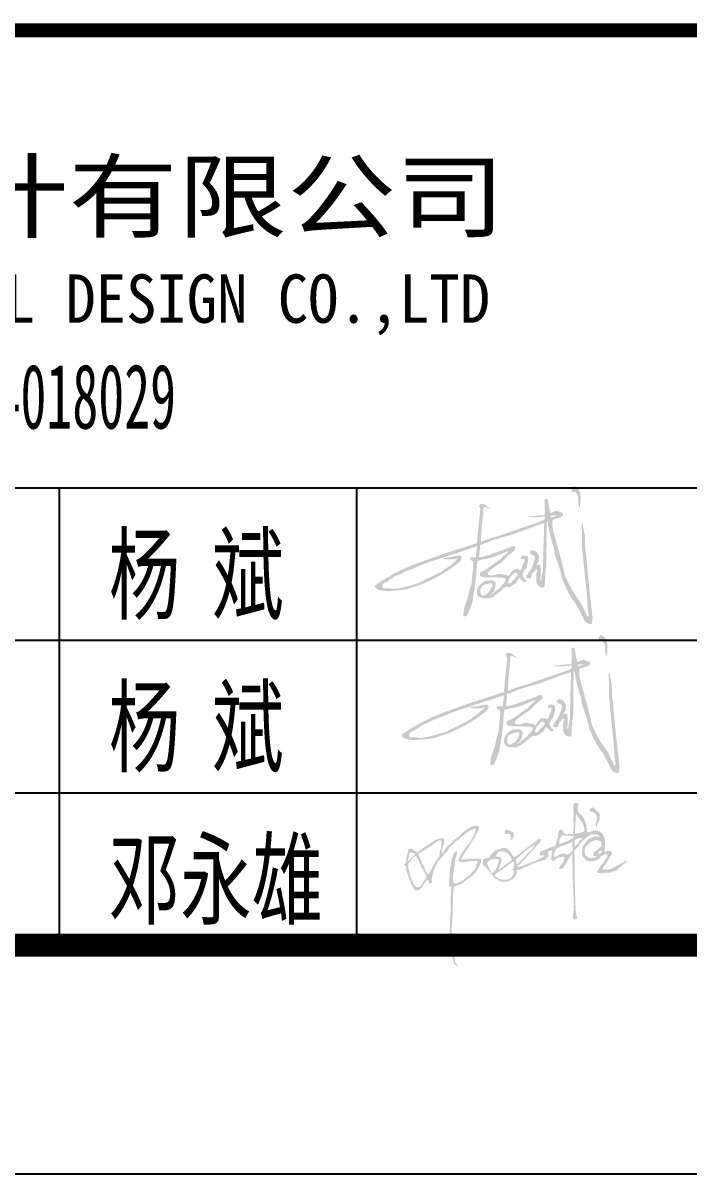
# Model space of a CAD drawing. Extents: x 718358 to 1668613, y -348838 to -159582.
# Drawn here: x 964398 to 965854, y -319314 to -316798 of the extents above; entities that cross this region are included whole.
import ezdxf

# ---------------------------------------------------------------- set-up
doc = ezdxf.new("R2010")
doc.units = 0
doc.header["$LTSCALE"] = 1000
for name, color, linetype in [('变更', 6, 'Continuous'), ('建-图例填充', 251, 'Continuous'), ('建-图框', 4, 'Continuous'), ('建-影线', 8, 'Continuous')]:
    doc.layers.add(name, color=color, linetype=linetype)
doc.styles.add('-宋体', font='', dxfattribs={"width": 0.8})
doc.styles.add('HT', font='simhei.ttf', dxfattribs={"width": 1.2})
doc.styles.add('单线字', font='', dxfattribs={"width": 0.7})
doc.styles.get('-宋体').set_extended_font_data('NSimSun')
doc.styles.get('单线字').set_extended_font_data('SimSun')

# ---------------------------------------------------------------- blocks, each defined once
blk = doc.blocks.new('FDGGDGDG')
h = blk.add_hatch(color=256)
h.paths.add_polyline_path([(790568.3, -365413), (790586.8, -365408.6), (790599.7, -365399), (790598, -365390.1), (790592.2, -365386.4), (790585.1, -365386), (790578.9, -365381.6), (790572.1, -365378.9), (790567.3, -365379.2), (790557.4, -365383), (790548.8, -365387.4), (790543.7, -365388.4), (790537.5, -365361.7), (790533.4, -365338.1), (790532.4, -365329.6), (790525.9, -365326.2), (790518, -365329.9), (790519.1, -365362), (790519.7, -365384.2), (790517, -365395.8), (790517, -365398.9), (790499.2, -365398.9), (790486.6, -365400.6), (790472.9, -365401.9), (790460, -365403.6), (790446.6, -365404), (790438.8, -365406.4), (790461.7, -365407.7), (790473.3, -365407), (790484.2, -365407), (790495.5, -365406.4), (790512.9, -365405), (790520.1, -365405), (790518, -365417.4), (790508.1, -365422.5), (790473.3, -365435.2), (790405.2, -365458.1), (790322.1, -365487.2), (790278.7, -365499.8), (790240.7, -365514.7), (790240.7, -365515.2), (790239.3, -365515.2), (790240.7, -365514.7), (790240.7, -365494.4), (790243.8, -365444.8), (790250.2, -365391), (790250.8, -365367.7), (790254.5, -365361.6), (790272.3, -365368.3), (790287.5, -365373.4), (790274.8, -365366.2), (790264.6, -365357.5), (790259.7, -365352.2), (790246.8, -365348.7), (790236.1, -365348.9), (790231.8, -365357.3), (790237.4, -365371.3), (790230.4, -365437.2), (790224.2, -365501.7), (790223.3, -365519.9), (790077.5, -365567.2), (789973.9, -365603.6), (789909.3, -365629.7), (789856.7, -365655.6), (789805.2, -365686), (789775.4, -365707.1), (789777.2, -365713.7), (789790, -365723.6), (789805.4, -365727.5), (789828.4, -365729.9), (789868.4, -365728), (789917.4, -365721.7), (789985.7, -365698.6), (790041.7, -365672.1), (790077.7, -365651), (790102.7, -365635.6), (790136.4, -365611.2), (790150.9, -365599.3), (790154.6, -365589.8), (790155.8, -365581.3), (790153.2, -365577.1), (790148.9, -365574.5), (790134.9, -365576.3), (790128.8, -365576.6), (790108.6, -365582.1), (790103.9, -365582.3), (790094.1, -365583.6), (790088.1, -365584.5), (790082.9, -365585.1), (790076.2, -365586.5), (790073.3, -365587.3), (790080.4, -365590), (790089.4, -365590.7), (790090.4, -365590.3), (790096.7, -365590.8), (790106.3, -365590.8), (790118.1, -365590.8), (790122.2, -365589.4), (790129.8, -365589), (790137, -365589), (790131.5, -365594.6), (790127.1, -365598.6), (790123.1, -365602.2), (790109.6, -365615.6), (790094.4, -365626.3), (790083.2, -365633.2), (790068.5, -365644.9), (790045, -365655.7), (790031.3, -365663.5), (789996.9, -365680.3), (789970.9, -365693.5), (789949.9, -365699.8), (789930.3, -365706.2), (789909.8, -365711.1), (789890.3, -365715.7), (789871.6, -365719.4), (789846.6, -365719.9), (789838.7, -365717), (789826.9, -365718.4), (789816.2, -365717.9), (789809.3, -365714), (789809.3, -365707.2), (789811.3, -365697.9), (789819.6, -365694), (789829.9, -365689.1), (789837.2, -365684.2), (789865.7, -365664.1), (789888.2, -365655.8), (789909.3, -365644.5), (789944.5, -365630.8), (789990.7, -365611.7), (790024.4, -365599), (790063.1, -365587.7), (790100.3, -365574.5), (790128.2, -365565.7), (790184.7, -365547), (790219.9, -365535.3), (790223.8, -365532.3), (790219.9, -365557.8), (790218, -365582.7), (790207.2, -365583.2), (790198.9, -365581.7), (790193, -365584.2), (790193.5, -365593), (790200.8, -365596.9), (790207.2, -365604.7), (790203.8, -365649.4), (790199.3, -365695.5), (790192, -365719), (790182.7, -365757.6), (790165.6, -365808), (790162.6, -365835.9), (790167.6, -365841.4), (790177.8, -365837.5), (790189.1, -365816.5), (790199.4, -365787), (790204.3, -365770.9), (790208.7, -365740.6), (790213.2, -365709.9), (790218, -365674.9), (790220, -365658.2), (790221, -365631.3), (790223.4, -365611.8), (790225.1, -365597.9), (790241, -365594.2), (790247, -365591.6), (790259.2, -365590.6), (790269, -365588.6), (790290.1, -365582.3), (790310.1, -365575.4), (790326.8, -365568.6), (790337.1, -365563.7), (790346.8, -365560.3), (790354.2, -365556.4), (790359.6, -365556.4), (790352.7, -365565.2), (790335.1, -365579.8), (790325.8, -365591.6), (790315, -365597), (790289.1, -365617), (790271.9, -365628.8), (790257.3, -365637.6), (790253.9, -365640.4), (790243, -365644.3), (790235.2, -365649.3), (790235.7, -365662.1), (790243.5, -365668.4), (790257.7, -365669.6), (790276.9, -365669.9), (790291.4, -365669.9), (790300.3, -365670.1), (790310.5, -365670.4), (790322.1, -365671.3), (790332.5, -365671.8), (790340.2, -365672.3), (790346.3, -365674.5), (790348.7, -365678.3), (790349, -365684.5), (790343.6, -365692), (790334.9, -365701.6), (790321.3, -365716.8), (790304.2, -365730), (790296.4, -365737.5), (790286.3, -365744.5), (790277.1, -365746.4), (790287.7, -365739.7), (790295, -365732.2), (790300.6, -365721.8), (790302.5, -365712.1), (790303.9, -365702.9), (790305.4, -365695.9), (790303.2, -365690.6), (790300.6, -365688.2), (790296.2, -365685.3), (790289.2, -365683.1), (790273.2, -365682.8), (790259.2, -365684.3), (790250, -365691.1), (790238.4, -365700.5), (790232.6, -365706.3), (790225.3, -365718.6), (790222.4, -365729.7), (790223.6, -365741.6), (790228.2, -365751.5), (790237.6, -365757.5), (790242, -365758.8), (790249.5, -365761.2), (790259.2, -365762.2), (790268.9, -365762.2), (790276.1, -365761.5), (790283.2, -365758.8), (790289.2, -365756.4), (790295.9, -365753.7), (790301.6, -365747.9), (790312.2, -365741.4), (790319, -365735.8), (790326.5, -365729.5), (790330.1, -365726.4), (790336.9, -365718.9), (790343.2, -365715), (790348.3, -365712.6), (790351.4, -365709.7), (790353.8, -365710.7), (790356.8, -365713.5), (790369.1, -365710.4), (790376.9, -365705.1), (790384.4, -365700.5), (790391.4, -365696.1), (790397.7, -365688.6), (790401.3, -365681.1), (790402.3, -365679.2), (790406.4, -365673.9), (790408.8, -365671.7), (790410, -365670.9), (790412, -365670.7), (790411.8, -365674), (790411.8, -365677.4), (790413.4, -365678.8), (790416.5, -365681), (790420.6, -365684.7), (790423.7, -365688.7), (790426.4, -365691.2), (790428.9, -365692.4), (790434.3, -365691.7), (790437.9, -365690.4), (790439.3, -365687.7), (790439.1, -365684.4), (790437, -365682.3), (790434.6, -365680.1), (790433, -365678.8), (790426.9, -365670), (790423, -365663.7), (790423, -365656.8), (790423.5, -365652.4), (790430.8, -365639.3), (790437.6, -365631.5), (790442.5, -365619.3), (790444.5, -365605.1), (790446.4, -365597.3), (790446.9, -365585.6), (790444, -365578.8), (790437.6, -365574.9), (790427.9, -365574.4), (790418.1, -365576.8), (790416.2, -365580.2), (790415.7, -365587.1), (790415.7, -365591), (790426.6, -365589.1), (790430, -365591), (790430.8, -365594), (790430.6, -365599.3), (790429.1, -365604.9), (790425, -365611), (790422.5, -365617.3), (790420, -365625.1), (790416.9, -365632.8), (790414, -365637.6), (790411.6, -365639.1), (790407.4, -365637.8), (790405, -365635.7), (790400.3, -365633.7), (790393, -365633.5), (790386.9, -365635.1), (790382.3, -365637.1), (790378.3, -365642.4), (790371.2, -365648.2), (790368.3, -365655), (790365.1, -365658.7), (790361.5, -365661.9), (790360, -365664.8), (790357.6, -365664.5), (790353.9, -365660.6), (790348.8, -365658.4), (790343.7, -365657.8), (790339.1, -365657.5), (790334.6, -365657.7), (790329.7, -365654.8), (790313.8, -365655.5), (790308.5, -365657), (790301.2, -365659.2), (790294.4, -365660.8), (790287.7, -365660.6), (790280.4, -365660.6), (790274.4, -365659.9), (790270.4, -365655.5), (790268.5, -365652.3), (790269.8, -365649.6), (790275.7, -365643.3), (790282, -365638.2), (790298.5, -365624.9), (790330.6, -365603.7), (790340.3, -365594.2), (790349.8, -365584.8), (790360.2, -365574.1), (790368.3, -365568.2), (790374.6, -365562.1), (790381.2, -365556.8), (790385.8, -365552.6), (790388.8, -365549), (790391, -365543.2), (790391.4, -365537.8), (790389.7, -365534.6), (790382.9, -365533.2), (790374.9, -365533.6), (790366.8, -365538.7), (790361.2, -365541.2), (790353.2, -365543.6), (790338, -365550.4), (790328.7, -365553.1), (790320.9, -365555.6), (790312.6, -365559.5), (790306, -365561.2), (790298, -365563.1), (790285.1, -365568), (790275.4, -365572.9), (790267.8, -365574.3), (790267, -365574.6), (790255.7, -365578), (790245.6, -365581.1), (790236.6, -365581.4), (790231.7, -365581.4), (790234.3, -365556.9), (790235.8, -365545.1), (790236.1, -365539.8), (790236.3, -365532), (790236.5, -365529.1), (790251.6, -365523.3), (790263.7, -365519.2), (790275, -365513.8), (790283.9, -365510.1), (790292.9, -365506.7), (790316.1, -365500.5), (790331.1, -365495.1), (790378, -365482.7), (790486.3, -365442.4), (790517, -365432.4), (790515.6, -365451.1), (790515.6, -365467.8), (790515.1, -365488.6), (790515.1, -365510.1), (790512.7, -365538.8), (790513.2, -365571.3), (790511.3, -365601.6), (790511.6, -365635.5), (790507.5, -365655.5), (790505.9, -365665.3), (790502.4, -365687.8), (790499.1, -365675.9), (790502.1, -365659.1), (790501.3, -365632.9), (790499.1, -365615.9), (790494, -365614.8), (790486.7, -365616.7), (790483.5, -365617.8), (790492.7, -365596.8), (790494, -365578.7), (790490.5, -365569.3), (790484.3, -365559.3), (790479.4, -365556.8), (790474.8, -365553.9), (790470, -365552.2), (790464, -365550.9), (790457, -365554.1), (790453.5, -365561.1), (790459.1, -365569.3), (790463.2, -365570.6), (790473.7, -365575.2), (790476.2, -365580.3), (790476.7, -365587.4), (790468.1, -365613.9), (790462.4, -365628.2), (790452.3, -365643.7), (790443.7, -365656.9), (790439.1, -365661.5), (790438, -365667.7), (790439.9, -365672.3), (790443.1, -365673.4), (790449.4, -365674.8), (790453.7, -365674.2), (790460.2, -365669.9), (790461, -365665), (790462.1, -365660.2), (790463.7, -365655.6), (790464, -365652.9), (790467.2, -365649.1), (790472.6, -365645), (790475.1, -365641), (790479.4, -365638), (790481.3, -365635.8), (790485.1, -365635.3), (790485.9, -365635.3), (790486.2, -365640.4), (790484.5, -365647.2), (790482.4, -365656.4), (790481.8, -365664), (790482.1, -365674.5), (790482.1, -365689.6), (790487, -365702.1), (790497.8, -365712.6), (790503.5, -365714.2), (790514.8, -365714.5), (790517.5, -365712.9), (790518.9, -365703.1), (790519.7, -365691.5), (790519.7, -365676.4), (790521, -365669.1), (790521.6, -365658.5), (790522.1, -365646.9), (790526.2, -365614.1), (790526.2, -365585.2), (790526.2, -365563), (790527, -365529.1), (790526.7, -365510.1), (790527, -365481.6), (790527, -365466.8), (790527.3, -365450.8), (790527.3, -365439.2), (790527.3, -365430.8), (790529.2, -365428.1), (790532.7, -365426.8), (790533, -365436.2), (790536.8, -365459.5), (790539.5, -365472.7), (790543.8, -365491.9), (790548.7, -365507), (790553.9, -365526.9), (790561.4, -365550.7), (790563.1, -365571.2), (790575.8, -365607.1), (790581.2, -365623.8), (790587.5, -365641.1), (790594.8, -365675.6), (790602.6, -365695.6), (790614.3, -365721), (790633.8, -365756.3), (790658.4, -365792), (790678.8, -365830.2), (790687.4, -365848.1), (790694.7, -365862.1), (790703.6, -365870.2), (790708.5, -365871.6), (790718.6, -365875.5), (790725.3, -365873.3), (790728, -365853.6), (790728.3, -365842.8), (790726.1, -365828.7), (790720.8, -365777.6), (790713.2, -365709.9), (790708.3, -365662.1), (790701.4, -365585.5), (790695.9, -365537.6), (790694.5, -365486.5), (790684.1, -365434.7), (790680.6, -365436.8), (790682, -365483.7), (790682, -365536.9), (790692.5, -365642.7), (790700.8, -365723.5), (790705.6, -365772), (790707, -365805.2), (790711.8, -365837.6), (790704.9, -365842.5), (790694.6, -365817.6), (790675.9, -365781), (790637.9, -365725.1), (790609.5, -365668.2), (790595.6, -365612.3), (790586.7, -365575.7), (790570, -365516.1), (790557.6, -365474), (790552.1, -365442.3), (790552.1, -365424.3), (790554, -365418.4)])
h.paths.add_polyline_path([(790545.3, -365407.5), (790546.2, -365401.8), (790549.7, -365399.2), (790554.3, -365399.1), (790560.1, -365398.4), (790572.6, -365398.4), (790570.8, -365400.7), (790568.5, -365401.7), (790565.2, -365402.9), (790559.8, -365404.1), (790551.6, -365406.7)], flags=16)
h.paths.add_polyline_path([(790395.2, -365649.9), (790395.5, -365650.3), (790395.8, -365650.4), (790395.5, -365650.3), (790396.1, -365651.1), (790398.3, -365652.2), (790400.8, -365653.2), (790401.2, -365660.3), (790398.3, -365664.9), (790394.1, -365668.9), (790384.9, -365678.6), (790377.1, -365686.4), (790372.3, -365693.6), (790365.2, -365696.9), (790362.1, -365697.3), (790359.9, -365695.3), (790358.9, -365690.4), (790359.8, -365685.7), (790364.3, -365676.3), (790365.9, -365671.3), (790373.5, -365665), (790376.8, -365660.4), (790380, -365655.7), (790383.1, -365652.5), (790389, -365648.9), (790392.9, -365648.8), (790393.7, -365649.3)], flags=16)
h.paths.add_polyline_path([(790292, -365699.3), (790289.4, -365700.3), (790289.7, -365705.4), (790289.4, -365709.5), (790288.5, -365713), (790284, -365720), (790281.2, -365725.4), (790276.7, -365730.8), (790272, -365738.4), (790261.8, -365744.4), (790255.4, -365748.8), (790247.5, -365750.4), (790242.7, -365746), (790238.6, -365743.1), (790237, -365735.2), (790237.3, -365729.2), (790237, -365721.6), (790240.5, -365717.7), (790244.6, -365710.5), (790249.7, -365705.4), (790260.2, -365699.7), (790265, -365699.7), (790278.6, -365696.2), (790284.7, -365695.9)], flags=16)
h.paths.add_polyline_path([(790671.9, -365295.6), (790663, -365279.6), (790654, -365272.9), (790644.3, -365270.3), (790638.8, -365278.5), (790636.2, -365288.5), (790635.8, -365294.1), (790654.4, -365297.4), (790658.5, -365301.9), (790664.4, -365317.2), (790664.8, -365327.6), (790665.6, -365342.1), (790666.7, -365350.6), (790672.1, -365366.2), (790673.8, -365351.8), (790676, -365325.3), (790675.6, -365313.1)])
blk = doc.blocks.new('GBHGFGFDGDFGDSGD')
h = blk.add_hatch(color=256)
h.paths.add_polyline_path([(790148.4, -364980.5), (790148.4, -364975.1), (790148.4, -364972.2), (790145.6, -364965.4), (790136.8, -364965.4), (790125, -364965.4), (790099.4, -364966.3), (790091.6, -364968.3), (790067, -364969.3), (790076.8, -364954.6), (790120.7, -364884.9), (790133.4, -364862.1), (790136.8, -364853.8), (790137.5, -364847.7), (790140.2, -364837.3), (790127.1, -364833.9), (790109.4, -364839.2), (790104.1, -364842.7), (790099.7, -364845.7), (790092.4, -364849.1), (790086.6, -364853.4), (790078.8, -364859.3), (790073, -364864.6), (790067.1, -364869), (790063.2, -364874.4), (790054, -364881.2), (790041.8, -364891.4), (790033.5, -364899.7), (790027.7, -364905.5), (790011.1, -364920.7), (790008.1, -364924.1), (790003.8, -364931.8), (789990.6, -364947.9), (789992.6, -364940.6), (789994, -364928.4), (789998.9, -364912.9), (790001.8, -364898.3), (790001.8, -364890), (789999.4, -364884.7), (789994, -364884.7), (789986.2, -364884.7), (789967.7, -364891), (789960.4, -364895.8), (789949.2, -364903.1), (789942.9, -364908), (789930.2, -364915.3), (789920.5, -364922.1), (789906.9, -364930.9), (789894.1, -364942), (789891, -364939.1), (789881.7, -364932.3), (789876.8, -364927), (789861.4, -364926.2), (789859, -364933.1), (789854.5, -364951.3), (789851.3, -364964.6), (789850.1, -364982.8), (789840.9, -364989.7), (789847.2, -364995.8), (789850.4, -364992.5), (789850.5, -364996.6), (789850.9, -365012.8), (789857, -365027.8), (789859.4, -365037.5), (789860.6, -365041.6), (789864.3, -365047.6), (789868.7, -365058.2), (789869.1, -365064.2), (789876.4, -365076.8), (789883.2, -365088.5), (789887.3, -365091.8), (789892.9, -365092), (789901.7, -365092.3), (789903.5, -365087.5), (789910.1, -365082.9), (789916.9, -365073), (789923.3, -365063.4), (789931.1, -365051.6), (789938.3, -365051.6), (789939.9, -365054.1), (789940.9, -365058.8), (789943.4, -365064.9), (789948.1, -365064.9), (789954.7, -365057.7), (789951.1, -365047.5), (789956.8, -365029), (789960.4, -365012.7), (789965.5, -364999.1), (789970.1, -364990.1), (789975.8, -364979.1), (789984.7, -364969.7), (789994.8, -364957), (789999.5, -364951.3), (790006.7, -364943.6), (790014.6, -364935.2), (790021.3, -364922.4), (790029.6, -364915.4), (790036.5, -364909.3), (790046.9, -364897), (790057.8, -364890.8), (790063, -364886), (790068.4, -364880.4), (790076.5, -364874), (790082.5, -364869.5), (790092.1, -364860.9), (790095.8, -364859.4), (790101.9, -364856.5), (790105.9, -364854.2), (790111.5, -364850.5), (790116.2, -364848.1), (790119.7, -364846), (790125.4, -364845.6), (790127.3, -364847.6), (790127.4, -364851.3), (790126.7, -364856.4), (790122.7, -364863.1), (790121.2, -364870.7), (790118.7, -364876.6), (790112, -364886), (790108.3, -364893.7), (790099.5, -364908.1), (790091.1, -364916.2), (790085, -364924.6), (790073.8, -364939.7), (790068.5, -364947.4), (790066.1, -364952.7), (790060.3, -364965.7), (790057.4, -364973), (790059.3, -364976.8), (790065.6, -364978.8), (790070.4, -364979.3), (790077.7, -364980.2), (790088.3, -364979.3), (790100.4, -364975.9), (790110.1, -364974.9), (790119.2, -364974.9), (790131, -364974.1), (790136.6, -364978.8), (790132.3, -364984.1), (790128.9, -364991.8), (790127.5, -364999.5), (790125.5, -365005.3), (790120.7, -365012.1), (790114.4, -365019.3), (790105.2, -365028), (790097.5, -365035.3), (790086.9, -365043), (790078.2, -365049.8), (790068, -365056), (790057.9, -365059.9), (790051.6, -365063.8), (790038.5, -365062.8), (790037.6, -365052.7), (790036.6, -365037.7), (790039.5, -365013.5), (790042.4, -364997.6), (790044.3, -364985.5), (790045.3, -364978.3), (790046.3, -364965.7), (790050.6, -364953.7), (790052.5, -364945.9), (790052.1, -364936.8), (790048.7, -364936.8), (790043.4, -364940.1), (790040.5, -364944), (790036.1, -364956.1), (790033.7, -364965.3), (790031.8, -364971.1), (790030.8, -364977.3), (790027.4, -364991.3), (790025.5, -365001.5), (790024, -365013.5), (790023.5, -365030), (790022.1, -365046.4), (790022.1, -365064.7), (790022.1, -365076.3), (790030.1, -365077.5), (790029.1, -365090.9), (790027.9, -365114.8), (790027.9, -365135.3), (790027.9, -365158.7), (790026.8, -365184.9), (790024.5, -365228.9), (790022.8, -365262.6), (790023.9, -365283.6), (790026, -365313.8), (790027.9, -365326.5), (790031.9, -365352.7), (790037.6, -365372.1), (790042.8, -365385.8), (790053.6, -365393.2), (790053.6, -365388), (790046, -365378.4), (790041.1, -365357.8), (790036.5, -365339), (790034.8, -365312.2), (790031.3, -365244.3), (790035.3, -365188.2), (790037, -365113), (790039.9, -365077), (790040.9, -365076.8), (790049.2, -365073.8), (790060.4, -365069.8), (790068.3, -365066.6), (790080, -365059.4), (790086.1, -365055.1), (790092.6, -365048.4), (790098.8, -365045.8), (790111, -365035.3), (790131, -365015.4), (790134.4, -365006.7), (790138.2, -365002.3), (790141.6, -364993.1), (790145, -364985.3)])
h.paths.add_polyline_path([(789983.1, -364950), (789981.5, -364955.7), (789976, -364966), (789968.7, -364976.6), (789962, -364986.3), (789954.9, -364999.6), (789944.2, -365020), (789936.8, -365030.6), (789934.7, -365025.7), (789926.6, -365010.8), (789922.2, -364997.4), (789913.7, -364986.1), (789910.8, -364974.7), (789906, -364964.2), (789901.9, -364957.7), (789899.5, -364946.8), (789898.6, -364946), (789908.9, -364940.2), (789914.8, -364936.5), (789928.4, -364929.7), (789937, -364922), (789949.3, -364915.7), (789958.4, -364908.9), (789966.1, -364903.4), (789970.6, -364898.9), (789977, -364894.8), (789984.7, -364892.5), (789991.1, -364894.8), (789991.1, -364902.1), (789990.6, -364913.9), (789990.6, -364923.8), (789984.7, -364933.8)], flags=16)
h.paths.add_polyline_path([(789930.4, -365035.3), (789930.1, -365039.3), (789928.9, -365043.2), (789926.7, -365047.2), (789922.1, -365053.1), (789916.8, -365061.3), (789911.7, -365070.4), (789905.4, -365076.9), (789898.9, -365078.9), (789891.6, -365077.8), (789888.2, -365076.6), (789884.5, -365071), (789879.9, -365065.9), (789877.4, -365060.2), (789870.5, -365044), (789867.7, -365035.5), (789866, -365029.3), (789863.7, -365021.4), (789861.5, -365012.9), (789858.6, -365002.1), (789858.6, -364995), (789858.6, -364988), (789858.6, -364984.1), (789859.9, -364982.8), (789870.8, -364971.9), (789877.1, -364961.9), (789888, -364955.6), (789889.9, -364953.9), (789891.5, -364957), (789893.8, -364963.5), (789896.9, -364965.6), (789901.2, -364974.4), (789902.9, -364979.2), (789906, -364986), (789911.1, -364999.5), (789917.6, -365009.7), (789924.7, -365022.5), (789927, -365027.3), (789928.7, -365031.8)], flags=16)
h.paths.add_polyline_path([(789886.5, -364948.6), (789883.3, -364951.4), (789856.8, -364976.5), (789859.2, -364964.1), (789861.2, -364957.3), (789861.8, -364951.6), (789863.5, -364945.4), (789867.7, -364941.7), (789872, -364942.3), (789875.1, -364942.3), (789883.3, -364944.8)], flags=16)
h.paths.add_polyline_path([(790329.2, -364959.6), (790343.4, -364942.3), (790359.9, -364925.5), (790381.7, -364901.4), (790386.9, -364892), (790385.6, -364887.9), (790379.7, -364887), (790375.3, -364889.8), (790363.5, -364897.9), (790351, -364907.1), (790341, -364915.2), (790326.7, -364925.5), (790315.3, -364933.8), (790304.6, -364943), (790288.8, -364955.2), (790280.9, -364960.3), (790277.8, -364956.4), (790273.3, -364952), (790270.7, -364948), (790267.6, -364944.1), (790266.7, -364940.5), (790263.1, -364936.5), (790257.8, -364932.6), (790254.7, -364928.6), (790249.8, -364925.5), (790245, -364923.7), (790241.4, -364923.7), (790232.6, -364923.7), (790229, -364925.5), (790222.8, -364926.8), (790215.8, -364929), (790210, -364930.3), (790202, -364934.3), (790198, -364939.6), (790192.7, -364945.8), (790186.5, -364949.8), (790183.1, -364961), (790180.7, -364961.5), (790176.8, -364962.1), (790169.9, -364963.8), (790163.9, -364965.5), (790158.7, -364968.8), (790156.1, -364972.7), (790155.9, -364976.7), (790155.9, -364983), (790155.9, -364987.3), (790156.8, -364992.5), (790161.3, -364995.9), (790166.9, -364997.8), (790172.7, -365005.2), (790175.7, -365009.7), (790179.6, -365014), (790182.4, -365017.9), (790185.4, -365021.5), (790189.3, -365024.6), (790192.3, -365029.9), (790193.3, -365032.1), (790195.4, -365034.3), (790199.3, -365037.7), (790204, -365042.7), (790206.6, -365045.9), (790211.6, -365048.3), (790215.2, -365050.7), (790219.6, -365052.6), (790223.1, -365054.5), (790228, -365056.1), (790232.7, -365057.6), (790240.9, -365057.6), (790248.9, -365057.8), (790253, -365056), (790259.3, -365054.5), (790264.9, -365052), (790272.2, -365047.7), (790279.1, -365042.1), (790282.3, -365037.3), (790287.9, -365029.3), (790289.4, -365022.8), (790290.3, -365010.7), (790292.8, -365010.7), (790297.1, -365010.7), (790303, -365008.9), (790310.4, -365006.7), (790316.4, -365002.3), (790326.3, -364997.4), (790332.8, -364996.5), (790341.4, -364992.1), (790349.1, -364988.4), (790355.6, -364985.4), (790365.2, -364981.7), (790369.2, -364980.4), (790377.5, -364977), (790382.5, -364975.6), (790388.7, -364973.9), (790403.3, -364969.9), (790407.9, -364966.8), (790412.9, -364960.9), (790416.3, -364955.4), (790417.8, -364952.6), (790413.8, -364947.3), (790413.8, -364943.9), (790415.3, -364939), (790418.7, -364934.4), (790425.2, -364933.4), (790429.9, -364932.8), (790432, -364934.4), (790432, -364937.5), (790431.1, -364942.1), (790430.8, -364946.4), (790430.5, -364949.8), (790428.6, -364954.4), (790428.6, -364959.1), (790426.8, -364964), (790426.2, -364968.3), (790428.9, -364972), (790431.7, -364973.6), (790437, -364974.8), (790441.3, -364972.3), (790447.5, -364966.2), (790453, -364962.1), (790464.8, -364959.4), (790476.9, -364956.7), (790480.1, -364962.9), (790476.9, -364974.7), (790470.7, -364986.8), (790466, -364988.3), (790459.7, -365000.1), (790460.1, -365006.3), (790467.1, -365006.3), (790476.1, -365001.2), (790482, -364991.5), (790488.3, -364981.3), (790493, -364971.1), (790502.3, -364959.4), (790507, -364949.3), (790511.7, -364946.5), (790511.7, -364954.7), (790511.7, -364966.8), (790511.7, -364977), (790511.7, -364987.9), (790512.1, -365002.4), (790512.1, -365028.7), (790512.1, -365041.6), (790512.9, -365056.5), (790515.3, -365094.9), (790515.3, -365109.8), (790516.4, -365137.1), (790516.4, -365155.5), (790516.8, -365167.7), (790514.5, -365180.6), (790514.1, -365185.3), (790513.7, -365190), (790513.7, -365193.1), (790512.9, -365199.4), (790514.1, -365203.7), (790518, -365206.4), (790521.9, -365206.4), (790529.3, -365204.8), (790528.9, -365199), (790527, -365188.4), (790525.4, -365177.9), (790524.3, -365161.5), (790523.5, -365149), (790523.5, -365140), (790522.7, -365128.3), (790522.7, -365117.6), (790521.9, -365100.4), (790521.9, -365085.2), (790520.3, -365046.7), (790519.9, -365033.9), (790520.3, -365026), (790520.3, -365004), (790520.3, -364990.4), (790520, -364981.4), (790520, -364971.6), (790519.6, -364960.9), (790519.6, -364951.2), (790519.6, -364935.5), (790519.6, -364934), (790522.7, -364929.8), (790530.9, -364921.5), (790536, -364914.9), (790541.3, -364906.1), (790547.9, -364900.3), (790554.6, -364894.4), (790557, -364891.5), (790562, -364885.1), (790570.4, -364879.7), (790573, -364877.4), (790577.3, -364874.7), (790583.9, -364871.2), (790587.9, -364868.8), (790594, -364868.8), (790601.2, -364868.8), (790607.3, -364868.8), (790614.5, -364871), (790616.7, -364875.2), (790622, -364879.7), (790619.3, -364879.5), (790614.5, -364879.2), (790602.7, -364877.2), (790597.5, -364879.2), (790587.4, -364883.2), (790580.7, -364885.6), (790575.2, -364888.5), (790568.8, -364896.1), (790559.7, -364907.2), (790553.6, -364914.7), (790551.4, -364922.1), (790550.6, -364928.5), (790549.8, -364936.5), (790549.8, -364943.7), (790550.1, -364949.5), (790552.8, -364956.9), (790559.1, -364964.1), (790564.8, -364971.9), (790572, -364974.6), (790577.3, -364976.7), (790586.1, -364976.7), (790595.4, -364975.6), (790601.5, -364973.8), (790611.3, -364969.8), (790616.9, -364968.2), (790621.2, -364961), (790623.6, -364956.5), (790631.3, -364953.6), (790638.4, -364949.6), (790643.2, -364947), (790651, -364948.5), (790650.7, -364953.2), (790649.1, -364957.2), (790647.2, -364962.4), (790644.6, -364967.4), (790640.1, -364972.8), (790635.6, -364979.7), (790632.3, -364983.7), (790630.9, -364987.5), (790626.8, -364991), (790623.7, -364993.4), (790621.1, -364997.9), (790617.1, -365004.8), (790615.7, -365008.6), (790611.2, -365015.2), (790610, -365019.4), (790612.4, -365021.1), (790613.8, -365022), (790619.5, -365022.7), (790628.7, -365024.6), (790638.7, -365022.5), (790646.5, -365021.7), (790661.1, -365021.7), (790668.3, -365019), (790682.2, -365013.8), (790689.6, -365010.7), (790693.1, -365004.5), (790703.3, -364998.9), (790712.6, -364988.9), (790722.5, -364982.8), (790727, -364977.8), (790726.1, -364973.1), (790721.8, -364973.1), (790718.7, -364975.7), (790715.4, -364979.5), (790710.7, -364981.8), (790703.8, -364985.1), (790697.9, -364989.2), (790687.1, -364994.4), (790677.2, -364999.8), (790672, -365003.4), (790658.5, -365007.9), (790650.9, -365009.3), (790645.9, -365009.8), (790637.2, -365009.5), (790632, -365009.5), (790632, -365007.4), (790633.9, -365002.4), (790636, -364996.7), (790642.6, -364990), (790645.3, -364984.7), (790649.9, -364977), (790655, -364969), (790659.4, -364961.4), (790663, -364955.3), (790669.3, -364945.5), (790667.8, -364940), (790665.5, -364937.3), (790659.8, -364935.6), (790654.6, -364935.2), (790648.9, -364935.4), (790639.3, -364941), (790639.9, -364934.3), (790639.9, -364920.4), (790641.1, -364904), (790639.9, -364891.9), (790638.7, -364882.8), (790633.6, -364871), (790630.6, -364866.7), (790626.8, -364864.2), (790622.4, -364860.8), (790614.1, -364855.3), (790599.6, -364853), (790595.5, -364854.1), (790589.8, -364856.6), (790582.4, -364859.1), (790578.2, -364860.4), (790575.3, -364860.6), (790570, -364860.4), (790569.8, -364858.5), (790569.1, -364853.9), (790567.7, -364847.7), (790567.4, -364842.5), (790567.2, -364835.7), (790564.5, -364826.6), (790562.8, -364818.8), (790559.6, -364812.8), (790557.3, -364808), (790555, -364803.6), (790552.9, -364800), (790550.7, -364797.2), (790546.8, -364792.9), (790538.7, -364784.8), (790534, -364777.9), (790531.9, -364764.7), (790532.3, -364757), (790534.9, -364750.6), (790531.9, -364744.2), (790520.3, -364744.2), (790516.9, -364750.2), (790515.6, -364759.1), (790515.6, -364769.4), (790515.6, -364779.2), (790516.1, -364786), (790515.6, -364798), (790515.6, -364806.5), (790515.6, -364817.2), (790516.9, -364827.5), (790516.5, -364839), (790514.8, -364851.4), (790513.5, -364867.6), (790503.8, -364867.9), (790488.8, -364868.6), (790479.8, -364865.5), (790475.5, -364862.6), (790475.2, -364859), (790474.7, -364854.6), (790464.2, -364849.7), (790458.9, -364853.8), (790456.5, -364859.6), (790455.3, -364868.1), (790455.3, -364876.4), (790452.9, -364887.2), (790448.7, -364893.8), (790447.1, -364906), (790443.9, -364913), (790439, -364916.8), (790421.3, -364922.9), (790409.7, -364928.7), (790395.6, -364933.9), (790385.9, -364937.5), (790381.4, -364941.2), (790381.7, -364949.2), (790383.6, -364953.5), (790386.3, -364955.8), (790388.8, -364952.8), (790396.8, -364952), (790401.5, -364953.6), (790393.3, -364960.2), (790383, -364965.5), (790368.7, -364972.9), (790353.7, -364979), (790344.1, -364982), (790324.1, -364989.9), (790300.5, -364998.1), (790291.5, -364995.3), (790300.5, -364990.2), (790309.6, -364980.4)])
h.paths.add_polyline_path([(790177.6, -364975.9), (790182.2, -364972.9), (790185.8, -364971), (790189.6, -364969.1), (790194.4, -364967.6), (790198.2, -364967), (790202.6, -364967.1), (790206.6, -364967.5), (790211.4, -364967.5), (790214.5, -364967.7), (790218.8, -364969.2), (790218.7, -364974.9), (790215.6, -364984.7), (790214.6, -364989.6), (790209.5, -365002.8), (790207.2, -365006.8), (790205.5, -365011.2), (790200.7, -365014.3), (790197.6, -365019.4), (790196.3, -365023.2), (790193.3, -365023), (790189.6, -365020), (790187, -365016), (790186.2, -365013.9), (790182.6, -365007.8), (790180.1, -365001.1), (790176.8, -364995.8), (790174.4, -364991.8), (790172.5, -364987), (790172.6, -364982.4), (790175.9, -364979)], flags=16)
h.paths.add_polyline_path([(790205.3, -364958.6), (790206.2, -364956.9), (790208, -364954.5), (790210.6, -364950), (790212.5, -364945.2), (790214.6, -364943.7), (790217.6, -364938.9), (790223, -364937), (790227, -364937), (790230.9, -364937), (790235.2, -364936.2), (790238.6, -364936.6), (790241, -364937.4), (790245.2, -364938.6), (790247.9, -364940.5), (790251.5, -364943.4), (790256.3, -364946.5), (790258.9, -364949.5), (790262.8, -364955.5), (790266.8, -364959.8), (790267.9, -364964.7), (790270.3, -364969.6), (790269.7, -364971.8), (790261.5, -364977.8), (790246.4, -364988.2), (790241.7, -364992.7), (790235, -364998.9), (790226.4, -365004.3), (790218.8, -365011.2), (790216.2, -365011.2), (790218.4, -365005.6), (790222.9, -364995.5), (790225.9, -364986.7), (790227.9, -364980.2), (790229.2, -364975.2), (790229.8, -364971.4), (790229.4, -364963.8), (790224.7, -364960.6), (790218, -364958.4), (790212.4, -364958.4), (790209.8, -364958.4)], flags=16)
h.paths.add_polyline_path([(790219.7, -365016.9), (790227, -365012.6), (790232.3, -365008.5), (790241.5, -365001.9), (790246.9, -364998.3), (790255, -364991), (790266.6, -364983.7), (790274.7, -364978.2), (790278.6, -364978.8), (790279.4, -364982.4), (790279.8, -364985.9), (790279.4, -364990.6), (790279.4, -364994.8), (790279, -364999.8), (790277.4, -365001.1), (790271.5, -365010.4), (790274.9, -365011.3), (790278.1, -365011.1), (790278.3, -365015.5), (790279.5, -365018.8), (790278.6, -365024.4), (790276.4, -365029.3), (790273.5, -365034.3), (790269.8, -365040.7), (790265.6, -365042.9), (790260.6, -365045.8), (790255.2, -365048.8), (790247.4, -365049.9), (790240.6, -365049.9), (790232, -365049.4), (790226.2, -365048), (790216.8, -365044.1), (790210.5, -365040.5), (790205.1, -365034.6), (790203.2, -365029.5), (790209.4, -365024.8)], flags=16)
h.paths.add_polyline_path([(790285.3, -364969.5), (790288.7, -364966.2), (790297.2, -364959.3), (790304.9, -364953), (790312.6, -364945.9), (790322.8, -364937.6), (790330.1, -364931.4), (790340.8, -364922.3), (790350.2, -364918.6), (790353.7, -364915.7), (790358.2, -364913.2), (790360.2, -364911.4), (790360.8, -364913.8), (790358.4, -364917.9), (790356.1, -364921.9), (790350.9, -364928.4), (790333.6, -364945.1), (790320.3, -364959.1), (790310.7, -364969.9), (790299.3, -364981.4), (790293.1, -364985.7), (790290, -364987.8), (790289.8, -364986.2), (790287.9, -364982.8), (790287.9, -364975.5)], flags=16)
h.paths.add_polyline_path([(790437.8, -364958.8), (790437.3, -364950.3), (790437.8, -364946), (790440.4, -364940.8), (790443.4, -364936.1), (790444.7, -364932.2), (790449.4, -364924.5), (790451, -364923), (790454.4, -364922.3), (790459, -364921.2), (790468.8, -364915.7), (790472.9, -364914.7), (790479.2, -364911.9), (790483.4, -364910.2), (790487.9, -364909.1), (790493.8, -364907), (790499.5, -364904.5), (790504, -364902.2), (790509.7, -364900.5), (790511.8, -364901.7), (790511.8, -364906), (790511.8, -364910.4), (790511.6, -364914.8), (790511.5, -364918.4), (790513.1, -364924.5), (790513.1, -364928.2), (790512.5, -364932.3), (790509.2, -364938.2), (790497.5, -364946.7), (790493.2, -364949.4), (790489, -364952.7), (790488.1, -364950.9), (790487.5, -364947.9), (790482.5, -364946.2), (790480.8, -364946.2), (790478.1, -364946.2), (790474.2, -364946.3), (790468.4, -364946.4), (790465.1, -364947.5), (790458.7, -364949.7), (790452.4, -364954.5), (790448.1, -364957.6)], flags=16)
h.paths.add_polyline_path([(790459.1, -364906.2), (790459.1, -364899.5), (790459.8, -364889.7), (790464.1, -364882.7), (790469.1, -364876.1), (790473.4, -364870.6), (790476.5, -364872), (790479.4, -364873.2), (790483.9, -364874.9), (790487.8, -364874.9), (790495.4, -364874.9), (790501.4, -364874.9), (790510.5, -364875.8), (790515, -364875.8), (790515, -364881.6), (790510.7, -364885.1), (790500, -364890.6), (790490.6, -364896.4), (790481.8, -364899), (790472, -364904.7), (790461.2, -364907.8)], flags=16)
h.paths.add_polyline_path([(790520.3, -364917.8), (790520.7, -364907.7), (790520.7, -364893), (790526.2, -364888.8), (790537.2, -364885.2), (790541, -364883.9), (790547.1, -364883.5), (790548.6, -364883.5), (790545.9, -364889.2), (790540.6, -364892), (790537.2, -364898.1), (790532.9, -364904.5), (790528.9, -364909.3), (790525.5, -364911.5), (790522.6, -364915.7)], flags=16)
h.paths.add_polyline_path([(790521.8, -364866.6), (790521.9, -364865.1), (790522.2, -364859.4), (790522.2, -364852.8), (790522.4, -364846.3), (790523, -364839.2), (790523.4, -364830.2), (790523.4, -364823.2), (790524.1, -364810.6), (790524.8, -364797.4), (790526, -364785.6), (790528.6, -364790.8), (790534.9, -364803), (790537.3, -364804), (790544.3, -364812.7), (790553.1, -364827.1), (790558, -364840), (790560, -364855.7), (790554.1, -364858.8), (790545.4, -364861.6), (790524.8, -364866.1)], flags=16)
h.paths.add_polyline_path([(790560.8, -364940.1), (790560.3, -364933), (790561.7, -364920.7), (790566.9, -364914.6), (790571.6, -364911.8), (790577.1, -364905.6), (790587.3, -364897.8), (790591.8, -364895.2), (790600.7, -364893.3), (790607.6, -364891.4), (790615.1, -364893.3), (790617.7, -364894.5), (790623.6, -364896.4), (790627.9, -364902.5), (790627.9, -364907.5), (790626.7, -364911), (790626.2, -364915.3), (790623.9, -364920.2), (790618.4, -364922.8), (790615.1, -364927.3), (790608.7, -364933), (790604.2, -364935.6), (790599.3, -364939.1), (790596.5, -364941.7), (790595, -364949.5), (790594.8, -364952.3), (790596.2, -364955.2), (790600.9, -364956.4), (790609.1, -364956), (790610.2, -364957.3), (790608.7, -364958.5), (790607.3, -364959.4), (790598.8, -364962.5), (790592.7, -364963), (790589.1, -364963.4), (790580.9, -364961.8), (790573.8, -364959.9), (790570.2, -364957.1), (790565.3, -364955.6), (790561.7, -364948.1)], flags=16)
h.paths.add_polyline_path([(790613.2, -364943.6), (790615.3, -364940.1), (790619.8, -364935.6), (790624.6, -364933.9), (790628.6, -364930.9), (790629, -364937.2), (790624.8, -364943.6), (790621, -364945.3), (790616.3, -364945.3)], flags=16)
h.paths.add_polyline_path([(790274.9, -364860.5), (790269.5, -364857.3), (790261.4, -364853.6), (790255.2, -364851.5), (790252, -364850.5), (790249.1, -364851.1), (790245.9, -364852.5), (790243.6, -364854.4), (790242.2, -364856.8), (790241.5, -364860.2), (790241.5, -364864.7), (790244.2, -364867.2), (790247.7, -364867.2), (790250.2, -364867.2), (790258.8, -364866.8), (790262.7, -364867.9), (790265.3, -364873.6), (790266.7, -364879), (790265.9, -364885.8), (790264.7, -364890.6), (790271.6, -364888.7), (790276.6, -364881.5), (790278.4, -364873.9), (790277.8, -364866.2)], flags=17)
h.paths.add_polyline_path([(790595.3, -364763.3), (790591.9, -364761.3), (790587.9, -364762.6), (790584.2, -364765.9), (790581.3, -364768.8), (790580, -364774.8), (790582.2, -364778.4), (790587.6, -364779.4), (790591.6, -364780.7), (790597, -364783.1), (790600.3, -364786.4), (790604, -364788.4), (790607, -364793.8), (790607.4, -364797.5), (790607.7, -364802.1), (790607.7, -364804.8), (790607.4, -364810.8), (790606.7, -364813.5), (790606.7, -364820.2), (790604, -364824.6), (790604, -364833.6), (790605.7, -364841.3), (790609, -364841.3), (790609, -364837.3), (790609, -364832.6), (790611.4, -364826.6), (790613.7, -364822.2), (790617.1, -364816.2), (790619.4, -364809.8), (790619.8, -364803.8), (790620.1, -364798.5), (790620.1, -364791.8), (790618.8, -364786.7), (790615.4, -364782), (790609.7, -364775.7)], flags=17)
blk = doc.blocks.new('54345')
for p in [(243542.9, 378818.2), (243660.6, 378166.8)]:
    blk.add_blockref('FDGGDGDG', p)
at = {"xscale": 1.100000000005821, "yscale": 1.099999999999909, "zscale": 1.1}
blk.add_blockref('GBHGFGFDGDFGDSGD', (164620.4, 413380.7), dxfattribs=at)
blk = doc.blocks.new('0478')
at = {"layer": '建-图例填充', "xscale": 0.5, "yscale": 0.5, "zscale": 0.5}
blk.add_blockref('54345', (238038.8, -206250.6), dxfattribs=at)

msp = doc.modelspace()

# ---------------------------------------------------------------- hatches: boundary and pattern name
at = {"layer": '建-影线'}
h = msp.add_hatch(dxfattribs=at)
h.set_pattern_fill('空心砖', color=256, scale=50, style=0)
h.set_pattern_definition([(0, (115212.84, -21555.93), (0, 175), []), (37.875, (115412.84, -21555.93), (-84.807639, 109.038328), []), (90, (115412.84, -21555.93), (-225, 1e-14), [])])
h.paths.add_polyline_path([(961039.7, -298398.2), (960839.7, -298398.2), (960839.7, -300706.9), (961039.7, -300706.9)])
h.paths.add_polyline_path([(961039.7, -301356.9), (960839.7, -301356.9), (960839.7, -302406.9), (961039.7, -302406.9)])
h.paths.add_polyline_path([(961039.7, -302856.9), (960839.7, -302856.9), (960839.7, -305806.9), (961039.7, -305806.9)])
h.paths.add_polyline_path([(952181.7, -296514.9), (952373.8, -296514.9), (952373.8, -296279.2), (952181.7, -296279.2)], flags=9)
h.paths.add_polyline_path([(952163.4, -298394.3), (952370, -298394.3), (952370, -298148.4), (952163.4, -298148.4)], flags=9)
h.paths.add_polyline_path([(959138.4, -300728.6), (959477.8, -300728.6), (959477.8, -300389.2), (959138.4, -300389.2)], flags=9)
h.paths.add_polyline_path([(957154.1, -303018.6), (957493.5, -303018.6), (957493.5, -302679.1), (957154.1, -302679.1)], flags=9)
h.paths.add_polyline_path([(956078.9, -297375.5), (956781.6, -297375.5), (956781.6, -297139.2), (956078.9, -297139.2)], flags=9)
h.paths.add_polyline_path([(955930.9, -297100.4), (956832, -297100.4), (956832, -296837.9), (955930.9, -296837.9)], flags=9)
h.paths.add_polyline_path([(967140.2, -318104.9), (968648.1, -318104.9), (968648.1, -317814.1), (967140.2, -317814.1)], flags=9)
h.paths.add_polyline_path([(969706.4, -317315.5), (970287.4, -317315.5), (970287.4, -317090.5), (969706.4, -317090.5)], flags=9)
h.paths.add_polyline_path([(969633.4, -317057.5), (970336.6, -317057.5), (970336.6, -316877.5), (969633.4, -316877.5)], flags=9)
h.paths.add_polyline_path([(965932.9, -318093.6), (966686.3, -318093.6), (966686.3, -317847.8), (965932.9, -317847.8)], flags=9)
h.paths.add_polyline_path([(961490, -317626.1), (962294.4, -317626.1), (962294.4, -317524.6), (961490, -317524.6)], flags=9)
h.paths.add_polyline_path([(969749.4, -317580.3), (970161.2, -317580.3), (970161.2, -317305.6), (969749.4, -317305.6)], flags=9)
h.paths.add_polyline_path([(969980.2, -318720.1), (970212.4, -318720.1), (970212.4, -318457.6), (969980.2, -318457.6)], flags=9)
h.paths.add_polyline_path([(969789.6, -318061.6), (970119.3, -318061.6), (970119.3, -317793.3), (969789.6, -317793.3)], flags=9)
h.paths.add_polyline_path([(958321.1, -318031.6), (958816.9, -318031.6), (958816.9, -317825), (958321.1, -317825)], flags=9)
h.paths.add_polyline_path([(958320.7, -318527.9), (958817.4, -318527.9), (958817.4, -318318.6), (958320.7, -318318.6)], flags=9)
h.paths.add_polyline_path([(958320.8, -318761.3), (958817.2, -318761.3), (958817.2, -318552.8), (958320.8, -318552.8)], flags=9)
h.paths.add_polyline_path([(959957, -318051.8), (960452.5, -318051.8), (960452.5, -317846), (959957, -317846)], flags=9)
h.paths.add_polyline_path([(959957.3, -318283.8), (960452.2, -318283.8), (960452.2, -318079.8), (959957.3, -318079.8)], flags=9)
h.paths.add_polyline_path([(957877.1, -318129.2), (958090.7, -318129.2), (958090.7, -317915.5), (957877.1, -317915.5)], flags=9)
h.paths.add_polyline_path([(957879.8, -318638.2), (958088, -318638.2), (958088, -318440.4), (957879.8, -318440.4)], flags=9)
h.paths.add_polyline_path([(958321, -318300.3), (958817.1, -318300.3), (958817.1, -318092.7), (958321, -318092.7)], flags=9)
h.paths.add_polyline_path([(963683.9, -318099.8), (964438.7, -318099.8), (964438.7, -317849.8), (963683.9, -317849.8)], flags=9)
h.paths.add_polyline_path([(963685, -318426), (964437.7, -318426), (964437.7, -318182.3), (963685, -318182.3)], flags=9)
h.paths.add_polyline_path([(963685, -318765.6), (964437.7, -318765.6), (964437.7, -318521.8), (963685, -318521.8)], flags=9)
h.paths.add_polyline_path([(961421.6, -318761.8), (962175.6, -318761.8), (962175.6, -318513.9), (961421.6, -318513.9)], flags=9)
h.paths.add_polyline_path([(961424.2, -318097.9), (962178.9, -318097.9), (962178.9, -317847.9), (961424.2, -317847.9)], flags=9)
h.paths.add_polyline_path([(961422.3, -318428.7), (962174.9, -318428.7), (962174.9, -318184.9), (961422.3, -318184.9)], flags=9)
h.paths.add_polyline_path([(962720.8, -317721), (964043.1, -317721), (964043.1, -317493.5), (962720.8, -317493.5)], flags=9)
h.paths.add_polyline_path([(964129.8, -317721.5), (964800.5, -317721.5), (964800.5, -317507.3), (964129.8, -317507.3)], flags=9)
h.paths.add_polyline_path([(962300.3, -317322.2), (965757.9, -317322.2), (965757.9, -317029.3), (962300.3, -317029.3)], flags=9)
h.paths.add_polyline_path([(962337.8, -317501.8), (965587.7, -317501.8), (965587.7, -317320), (962337.8, -317320)], flags=9)
h.paths.add_polyline_path([(969146.6, -317307.5), (969570.7, -317307.5), (969570.7, -317102.6), (969146.6, -317102.6)], flags=9)
h.paths.add_polyline_path([(969151.6, -317795.3), (969575.7, -317795.3), (969575.7, -317590.4), (969151.6, -317590.4)], flags=9)
h.paths.add_polyline_path([(969151.6, -318044.2), (969575.7, -318044.2), (969575.7, -317839.3), (969151.6, -317839.3)], flags=9)
h.paths.add_polyline_path([(969151.3, -318561.6), (969575, -318561.6), (969575, -318357.6), (969151.3, -318357.6)], flags=9)
h.paths.add_polyline_path([(969110.3, -317058.8), (969607, -317058.8), (969607, -316849.5), (969110.3, -316849.5)], flags=9)
h.paths.add_polyline_path([(965932.9, -318596.6), (966686.3, -318596.6), (966686.3, -318350.8), (965932.9, -318350.8)], flags=9)
h.paths.add_polyline_path([(965933.1, -317686.7), (966686.1, -317686.7), (966686.1, -317441.9), (965933.1, -317441.9)], flags=9)
h.paths.add_polyline_path([(965932.9, -317187.2), (966686.3, -317187.2), (966686.3, -316941.4), (965932.9, -316941.4)], flags=9)
h.paths.add_polyline_path([(969151.2, -317546.6), (969576.1, -317546.6), (969576.1, -317339.1), (969151.2, -317339.1)], flags=9)
h.paths.add_polyline_path([(968385.8, -296591.6), (968385.8, -296141.2), (968162.7, -296141.2), (968162.7, -296591.6)], flags=9)
h.paths.add_polyline_path([(961825.1, -296615.6), (962355.5, -296615.6), (962355.5, -296392.5), (961825.1, -296392.5)], flags=9)
h.paths.add_polyline_path([(961651.3, -296599.8), (961864.9, -296599.8), (961864.9, -296380.7), (961651.3, -296380.7)], flags=9)
h.paths.add_polyline_path([(963475.1, -296615.6), (964005.5, -296615.6), (964005.5, -296392.5), (963475.1, -296392.5)], flags=9)
h.paths.add_polyline_path([(963301.3, -296599.8), (963514.9, -296599.8), (963514.9, -296380.7), (963301.3, -296380.7)], flags=9)
h.paths.add_polyline_path([(969526.4, -296898.1), (969865.8, -296898.1), (969865.8, -296558.7), (969526.4, -296558.7)], flags=9)
h.paths.add_polyline_path([(964977.2, -297817), (965308.3, -297817), (965308.3, -297617.6), (964977.2, -297617.6)], flags=9)
h.paths.add_polyline_path([(963431.9, -297908.9), (964924.2, -297908.9), (964924.2, -297401.6), (963431.9, -297401.6)], flags=9)
h.paths.add_polyline_path([(963054.2, -297848.3), (963581.8, -297848.3), (963581.8, -297456.3), (963054.2, -297456.3)], flags=9)
h.paths.add_polyline_path([(968607.3, -303444.4), (968607.3, -302969.4), (968832.3, -302969.4), (968832.3, -303444.4)], flags=9)
h.paths.add_polyline_path([(968607.3, -308705.9), (968607.3, -308208), (968832.3, -308208), (968832.3, -308705.9)], flags=9)
h.paths.add_polyline_path([(968607.3, -313355.9), (968607.3, -312858), (968832.3, -312858), (968832.3, -313355.9)], flags=9)
h.paths.add_polyline_path([(968307.3, -302213), (968307.3, -300800.9), (968532.3, -300800.9), (968532.3, -302213)], flags=9)
h.paths.add_polyline_path([(968307.3, -303913), (968307.3, -302500.9), (968532.3, -302500.9), (968532.3, -303913)], flags=9)
h.paths.add_polyline_path([(968307.3, -305613), (968307.3, -304200.9), (968532.3, -304200.9), (968532.3, -305613)], flags=9)
h.paths.add_polyline_path([(968307.3, -307018), (968307.3, -305845.9), (968532.3, -305845.9), (968532.3, -307018)], flags=9)
h.paths.add_polyline_path([(968307.3, -308368), (968307.3, -307195.9), (968532.3, -307195.9), (968532.3, -308368)], flags=9)
h.paths.add_polyline_path([(968307.3, -309718), (968307.3, -308545.9), (968532.3, -308545.9), (968532.3, -309718)], flags=9)
h.paths.add_polyline_path([(968307.3, -311068), (968307.3, -309895.9), (968532.3, -309895.9), (968532.3, -311068)], flags=9)
h.paths.add_polyline_path([(968307.3, -312849.4), (968307.3, -311414.4), (968532.3, -311414.4), (968532.3, -312849.4)], flags=9)
h.paths.add_polyline_path([(968307.3, -314799.4), (968307.3, -313364.4), (968532.3, -313364.4), (968532.3, -314799.4)], flags=9)
h.paths.add_polyline_path([(969296.5, -300424.6), (969836.6, -300424.6), (969836.6, -300188.4), (969296.5, -300188.4)], flags=9)
h.paths.add_polyline_path([(969622.6, -305182.3), (969707.3, -305182.3), (969707.3, -304994.2), (969622.6, -304994.2)], flags=9)
h.paths.add_polyline_path([(969470.2, -305193.7), (969643.8, -305193.7), (969643.8, -304970.6), (969470.2, -304970.6)], flags=9)
h.paths.add_polyline_path([(969361, -305182.3), (969446.8, -305182.3), (969446.8, -304994.2), (969361, -304994.2)], flags=9)
h.paths.add_polyline_path([(969580.3, -300169.1), (969665, -300169.1), (969665, -299981), (969580.3, -299981)], flags=9)
h.paths.add_polyline_path([(969418.4, -300180.4), (969601.5, -300180.4), (969601.5, -299957.3), (969418.4, -299957.3)], flags=9)
h.paths.add_polyline_path([(969318.7, -300169.1), (969404.5, -300169.1), (969404.5, -299981), (969318.7, -299981)], flags=9)
h.paths.add_polyline_path([(966948.2, -303824.6), (967472.3, -303824.6), (967472.3, -303588.4), (966948.2, -303588.4)], flags=9)
h.paths.add_polyline_path([(961960.3, -302124.6), (962500.4, -302124.6), (962500.4, -301888.4), (961960.3, -301888.4)], flags=9)
h.paths.add_polyline_path([(960292.7, -300555.8), (960584.9, -300555.8), (960584.9, -300339.7), (960292.7, -300339.7)], flags=9)
h.paths.add_polyline_path([(969715.9, -318385.2), (969930.9, -318385.2), (969930.9, -318160.2), (969715.9, -318160.2)], flags=9)
h.paths.add_polyline_path([(969763.9, -317805.5), (970137.9, -317805.5), (970137.9, -317580.5), (969763.9, -317580.5)], flags=9)
h.paths.add_polyline_path([(966808, -318623.4), (969038.7, -318623.4), (969038.7, -318330.3), (966808, -318330.3)], flags=9)
h.paths.add_polyline_path([(960839.7, -308506.9), (961039.7, -308506.9), (961039.7, -306456.9), (960839.7, -306456.9)], flags=16)
h.paths.add_polyline_path([(960839.7, -315106.9), (961089.7, -315106.9), (961089.7, -311856.9), (960839.7, -311856.9)], flags=16)

# ---------------------------------------------------------------- linework, layer by layer
at = {"layer": '建-图框'}
for p, q in [((970376.8, -316814.4), (961376.8, -316814.4)), ((957776.8, -317814.4), (970376.8, -317814.4)), ((961376.8, -317814.4), (970376.8, -317814.4)), ((964476.8, -317814.3), (964476.8, -318814.4)), ((965126.8, -317814.3), (965126.8, -318814.4)), ((961376.8, -318147.7), (969076.8, -318147.7)), ((961376.8, -318481.1), (965876.8, -318481.1)), ((957776.8, -318814.4), (970376.8, -318814.4))]:
    msp.add_line(p, q, dxfattribs=at)
msp.add_lwpolyline([(918326.8, -319314.4), (970876.8, -319314.4), (970876.8, -289614.4), (918326.8, -289614.4)], close=True, dxfattribs=at)
for points, const_width in [([(919576.8, -318814.4), (970376.8, -318814.4), (970376.8, -290114.4), (919576.8, -290114.4)], 50), ([(957776.8, -317814.4), (957776.8, -318814.4), (970376.8, -318814.4), (970376.8, -316814.4), (961376.8, -316814.4), (961376.8, -317814.4)], 30)]:
    msp.add_lwpolyline(points, close=True, dxfattribs=dict(at, const_width=const_width))

# ---------------------------------------------------------------- block references
at = {"layer": '变更'}
msp.add_blockref('0478', (210468.7, -118333.7), dxfattribs=at)

# ---------------------------------------------------------------- texts
at = {"layer": '建-图框'}
for s, height, style, width, p in [('深圳市广泰建筑设计有限公司 ', 148.275, '-宋体', 1.18025, (962349.1, -317251.9)), ('SHENZHEN GUANGTAI ARCHITECTURAL DESIGN CO.,LTD', 105.91, '-宋体', 0.920595, (962368.1, -317453.8)), ('A144018029', 141.21, 'HT', 0.590125, (964165.5, -317685))]:
    msp.add_text(s, height=height, dxfattribs=dict(at, style=style, width=width)).set_placement(p)
at = {"layer": '建-图框', "color": 40, "style": '单线字', "width": 0.7}
for s, height, p in [('杨', 163.8, (964585.2, -318085.3)), ('斌', 163.8, (964811.4, -318085.3)), ('杨', 163.8, (964585.2, -318418.7)), ('斌', 163.8, (964811.4, -318418.7)), ('邓永雄', 163.78, (964585.2, -318752))]:
    msp.add_text(s, height=height, dxfattribs=at).set_placement(p)

doc.saveas('drawing.dxf')
